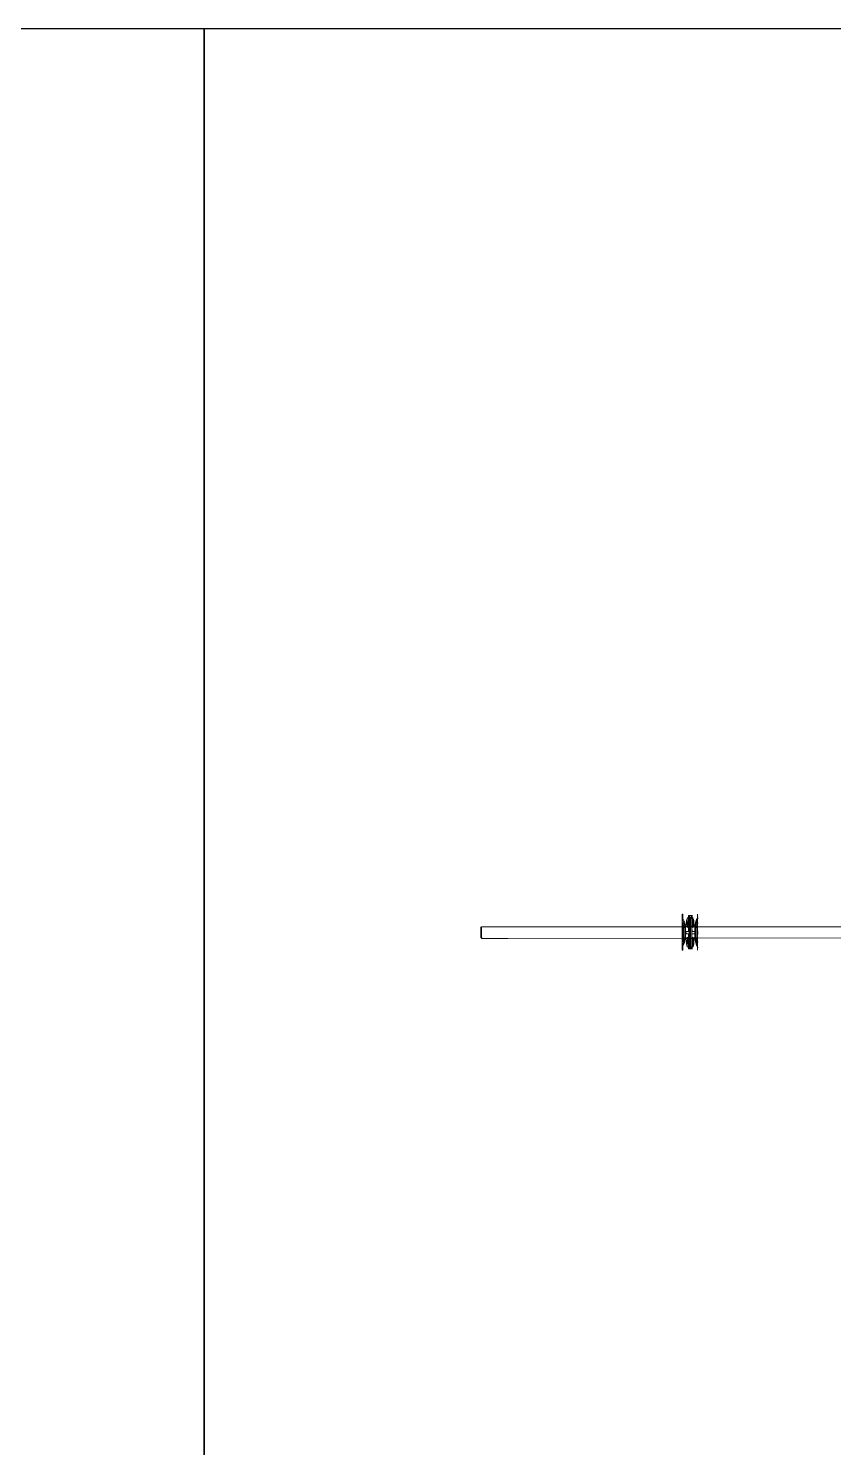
# Model space of a CAD drawing. Header units: feet. Extents: x -354 to 55127, y -297 to 4121.
# Drawn here: x 4020 to 4397, y 3457 to 4121 of the extents above; entities that cross this region are included whole.
import ezdxf

# ---------------------------------------------------------------- set-up
doc = ezdxf.new("R2010")
doc.units = ezdxf.units.FT
doc.header["$MEASUREMENT"] = 0

# ---------------------------------------------------------------- blocks, each defined once
blk = doc.blocks.new('A$C47dfd34d')
at = {"lineweight": 5}
for points in [[(0.4866, 0.23), (0.4866, 0.2283), (0.485, 0.2283), (0.4866, 0.2283), (0.4866, 0.23), (0.4866, 0.2283), (0.4883, 0.225), (0.4866, 0.225), (0.485, 0.2267), (0.4866, 0.225), (0.4883, 0.225), (0.4866, 0.225), (0.4866, 0.2233), (0.4883, 0.2233), (0.4883, 0.2217), (0.49, 0.2217), (0.4883, 0.2217), (0.4883, 0.2233), (0.4883, 0.225), (0.4916, 0.225), (0.49, 0.2283), (0.4866, 0.2283), (0.49, 0.2283), (0.4916, 0.2283), (0.4916, 0.23), (0.4866, 0.24), (0.4866, 0.2383), (0.485, 0.2383), (0.49, 0.2283), (0.4866, 0.2283), (0.485, 0.2283), (0.4866, 0.2283), (0.4883, 0.225), (0.4866, 0.225), (0.485, 0.2267), (0.4866, 0.225), (0.4883, 0.225), (0.4866, 0.2283), (0.4883, 0.225), (0.4916, 0.225), (0.49, 0.2283), (0.485, 0.2383), (0.4866, 0.2383), (0.4866, 0.24), (0.4866, 0.2433), (0.4866, 0.25), (0.485, 0.25), (0.4866, 0.25), (0.4866, 0.2433), (0.4866, 0.24), (0.4916, 0.23), (0.4916, 0.2283), (0.49, 0.2283), (0.4866, 0.2283)], [(0.485, 0.24), (0.4866, 0.24)], [(0.4966, 0.225), (0.495, 0.225), (0.495, 0.235), (0.4966, 0.24), (0.4966, 0.2317), (0.5, 0.2317), (0.4966, 0.2317), (0.4966, 0.23), (0.4966, 0.2283), (0.5, 0.2283), (0.5016, 0.2283), (0.5, 0.2283), (0.4983, 0.2233), (0.4966, 0.2233), (0.4966, 0.23), (0.4966, 0.2233), (0.4983, 0.2233), (0.5, 0.2283), (0.4966, 0.2283), (0.4966, 0.23), (0.4966, 0.2317), (0.5, 0.2317), (0.5, 0.2417), (0.5, 0.2317), (0.4966, 0.2317), (0.4966, 0.24), (0.4966, 0.2317), (0.4966, 0.23), (0.4966, 0.2283), (0.5, 0.2283), (0.4983, 0.2233), (0.4966, 0.2233), (0.4966, 0.23), (0.4966, 0.225), (0.4983, 0.2233), (0.4966, 0.225), (0.4983, 0.2233), (0.4983, 0.225), (0.4983, 0.2233), (0.4966, 0.2233)], [(0.4966, 0.24), (0.4966, 0.2317), (0.4966, 0.23), (0.4966, 0.2283), (0.5, 0.2283), (0.4983, 0.2233), (0.5, 0.2233), (0.4983, 0.2233), (0.4966, 0.225), (0.4983, 0.2233), (0.4966, 0.225), (0.495, 0.225), (0.495, 0.235), (0.4966, 0.24), (0.495, 0.235), (0.495, 0.225), (0.4966, 0.225), (0.4966, 0.2267), (0.4966, 0.225), (0.495, 0.225), (0.495, 0.235), (0.495, 0.225), (0.4966, 0.225), (0.4966, 0.2267), (0.4966, 0.225), (0.495, 0.225), (0.495, 0.235)], [(0.4966, 0.2417), (0.5, 0.2417)], [(0.5, 0.2433), (0.5, 0.235)], [(0.5016, 0.2317), (0.5, 0.2317), (0.5, 0.2417), (0.5, 0.2317), (0.5016, 0.2317), (0.5, 0.2317)], [(0.505, 0.2433), (0.5033, 0.2433), (0.5016, 0.2433), (0.5033, 0.2433), (0.5016, 0.2433), (0.5033, 0.2433), (0.5016, 0.2433), (0.5033, 0.2433)], [(0.5033, 0.2417), (0.5033, 0.2217), (0.5016, 0.2217), (0.5016, 0.2417)], [(0.5033, 0.2217), (0.505, 0.2217), (0.505, 0.24), (0.5066, 0.24), (0.505, 0.24), (0.505, 0.2217), (0.5083, 0.2217), (0.5083, 0.2417), (0.505, 0.2417), (0.505, 0.2217), (0.5033, 0.2217), (0.5033, 0.1917), (0.5016, 0.1917), (0.5016, 0.2217), (0.5016, 0.1917), (0.5033, 0.1917)], [(0.5033, 0.2417), (0.5033, 0.2217), (0.5016, 0.2217), (0.5016, 0.2417)], [(0.5066, 0.245), (0.5066, 0.2433), (0.505, 0.2433), (0.505, 0.2417), (0.505, 0.2433), (0.5066, 0.2433)], [(0.505, 0.2417), (0.505, 0.2217), (0.5083, 0.2217), (0.5083, 0.2417)], [(0.5083, 0.2433), (0.5083, 0.2417)], [(0.5116, 0.2417), (0.51, 0.2417)], [(0.5116, 0.24), (0.5133, 0.235), (0.5116, 0.24), (0.5116, 0.2317), (0.51, 0.2317), (0.5116, 0.2317)], [(0.5233, 0.2433), (0.5216, 0.2433), (0.5216, 0.24), (0.5233, 0.24), (0.5216, 0.24), (0.5216, 0.2433), (0.5216, 0.25), (0.5216, 0.2433)], [(0.4866, 0.22), (0.485, 0.22)], [(0.485, 0.22), (0.4866, 0.22)], [(0.485, 0.2083), (0.4866, 0.2083)], [(0.4866, 0.2083), (0.485, 0.2083)], [(0.4916, 0.225), (0.4933, 0.225), (0.4916, 0.2283), (0.4916, 0.23), (0.4916, 0.2283), (0.49, 0.2283), (0.4916, 0.225), (0.4883, 0.225), (0.4883, 0.2233), (0.4866, 0.2233), (0.4866, 0.1883), (0.4883, 0.1883), (0.4866, 0.1883), (0.4866, 0.2233), (0.4883, 0.2233), (0.4883, 0.2217), (0.4883, 0.22), (0.49, 0.2183), (0.49, 0.22), (0.4916, 0.22), (0.49, 0.22), (0.4916, 0.22), (0.49, 0.22), (0.4916, 0.22), (0.49, 0.22), (0.4916, 0.22), (0.49, 0.22), (0.4916, 0.22), (0.4916, 0.2217)], [(0.4883, 0.1883), (0.4883, 0.19), (0.4883, 0.1883), (0.4883, 0.1867), (0.4883, 0.1883), (0.4866, 0.1883), (0.4866, 0.2233), (0.4866, 0.1883)], [(0.49, 0.2217), (0.4883, 0.22), (0.49, 0.2183), (0.4916, 0.22)], [(0.49, 0.2217), (0.4883, 0.2217), (0.4883, 0.22), (0.4883, 0.2183), (0.49, 0.2183), (0.4916, 0.2183), (0.4916, 0.22), (0.4916, 0.2217)], [(0.49, 0.2217), (0.4883, 0.22), (0.49, 0.2183), (0.4916, 0.22)], [(0.49, 0.2217), (0.4883, 0.22), (0.49, 0.2183), (0.4916, 0.22)], [(0.49, 0.2217), (0.4883, 0.22), (0.49, 0.2183), (0.4916, 0.22)], [(0.49, 0.22), (0.49, 0.2183), (0.4883, 0.22), (0.4883, 0.2183), (0.49, 0.2183), (0.4916, 0.2183), (0.4916, 0.22)], [(0.4883, 0.1917), (0.4883, 0.1933), (0.4883, 0.2183), (0.4883, 0.1933), (0.4916, 0.1933), (0.4916, 0.1917), (0.49, 0.1917)], [(0.495, 0.225), (0.495, 0.235), (0.495, 0.225), (0.4966, 0.225), (0.4983, 0.2233), (0.4966, 0.225), (0.4983, 0.2233), (0.4983, 0.225), (0.4983, 0.2233), (0.4966, 0.225), (0.4983, 0.2233), (0.4966, 0.225)], [(0.4983, 0.2317), (0.4983, 0.2283)], [(0.4983, 0.2317), (0.4983, 0.2283)], [(0.5, 0.2233), (0.4983, 0.2233)], [(0.5, 0.2217), (0.4983, 0.2217)], [(0.5016, 0.2117), (0.5, 0.2117), (0.5, 0.2367), (0.5016, 0.2367), (0.5, 0.2367), (0.5, 0.2117)], [(0.5016, 0.2117), (0.5, 0.2117), (0.5, 0.2367), (0.5016, 0.2367), (0.5, 0.2367), (0.5, 0.2117)], [(0.5016, 0.21), (0.5, 0.21), (0.5, 0.2117), (0.5, 0.21), (0.5016, 0.21), (0.5, 0.21), (0.5016, 0.21), (0.5, 0.21), (0.5, 0.2083), (0.5, 0.2117), (0.5, 0.21), (0.5, 0.2117), (0.5, 0.235), (0.5016, 0.235), (0.5, 0.235), (0.5, 0.2117), (0.5, 0.21), (0.5, 0.2117), (0.5, 0.2083), (0.5, 0.21)], [(0.5, 0.2117), (0.5, 0.2083), (0.5, 0.2117), (0.5, 0.235), (0.5016, 0.235), (0.5, 0.235)], [(0.5016, 0.2283), (0.5, 0.2283)], [(0.5016, 0.21), (0.5, 0.21), (0.5, 0.2083), (0.5, 0.21), (0.5016, 0.21), (0.5, 0.21)], [(0.5016, 0.21), (0.5, 0.21)], [(0.5083, 0.2083), (0.5083, 0.2117), (0.51, 0.2117), (0.5083, 0.2117), (0.5083, 0.2367), (0.51, 0.2367), (0.5083, 0.2367), (0.5083, 0.2117)], [(0.51, 0.2317), (0.5083, 0.2317)], [(0.5116, 0.225), (0.51, 0.2233), (0.51, 0.225), (0.51, 0.2233)], [(0.5166, 0.23), (0.5166, 0.2283)], [(0.5166, 0.2217), (0.5166, 0.225), (0.5166, 0.2217), (0.5166, 0.22), (0.5166, 0.2217), (0.5183, 0.2217)], [(0.5183, 0.2217), (0.5166, 0.22), (0.5183, 0.2183), (0.52, 0.22)], [(0.5183, 0.2217), (0.5166, 0.22), (0.5183, 0.2183), (0.52, 0.22)], [(0.52, 0.22), (0.5183, 0.22)], [(0.5183, 0.22), (0.52, 0.22), (0.5183, 0.2183)], [(0.52, 0.2233), (0.52, 0.225), (0.5216, 0.225), (0.5216, 0.2267), (0.5216, 0.225), (0.52, 0.225)], [(0.5233, 0.2083), (0.5216, 0.2083)], [(0.5233, 0.2083), (0.5216, 0.2083)], [(0.485, 0.205), (0.4866, 0.205)], [(0.4866, 0.205), (0.485, 0.205)], [(0.485, 0.2033), (0.4866, 0.2033)], [(0.4866, 0.2033), (0.485, 0.2033)], [(0.485, 0.1933), (0.4866, 0.1933)], [(0.4866, 0.1933), (0.485, 0.1933)], [(0.485, 0.1867), (0.4866, 0.1883), (0.4883, 0.1883), (0.4866, 0.185), (0.49, 0.185), (0.485, 0.175), (0.4866, 0.175), (0.4866, 0.1733), (0.4916, 0.1833), (0.49, 0.185), (0.4866, 0.185), (0.4883, 0.1883), (0.4866, 0.1883)], [(0.485, 0.1833), (0.4866, 0.1833), (0.4866, 0.185), (0.4866, 0.1833)], [(0.485, 0.1833), (0.4866, 0.1833), (0.4866, 0.185), (0.4866, 0.1833)], [(0.4866, 0.1883), (0.4866, 0.1867)], [(0.4883, 0.1917), (0.4883, 0.1933), (0.49, 0.1933), (0.4916, 0.1933), (0.4916, 0.1917), (0.49, 0.1917), (0.49, 0.19)], [(0.49, 0.1933), (0.4883, 0.1917), (0.49, 0.19), (0.4916, 0.1917)], [(0.49, 0.1933), (0.4883, 0.1917), (0.49, 0.19), (0.4916, 0.1917)], [(0.49, 0.1933), (0.4883, 0.1933), (0.4883, 0.1917), (0.4883, 0.19), (0.49, 0.19), (0.4916, 0.19), (0.4916, 0.1917), (0.4916, 0.1933)], [(0.49, 0.1933), (0.4883, 0.1917), (0.49, 0.19), (0.4916, 0.1917)], [(0.49, 0.1933), (0.4883, 0.1917), (0.49, 0.19), (0.4916, 0.1917)], [(0.4916, 0.1917), (0.49, 0.1917)], [(0.4916, 0.1917), (0.49, 0.1917)], [(0.4916, 0.1917), (0.49, 0.1917)], [(0.4916, 0.1917), (0.49, 0.1917)], [(0.5, 0.2), (0.5, 0.2033), (0.5, 0.2), (0.5, 0.2017), (0.5, 0.2033), (0.5016, 0.2033), (0.5, 0.2033), (0.5016, 0.2033), (0.5, 0.2033), (0.5, 0.2), (0.5, 0.2033), (0.5016, 0.2033), (0.5, 0.2033), (0.5016, 0.2033), (0.5, 0.2033), (0.5016, 0.2033), (0.5, 0.2033), (0.5016, 0.2033), (0.4933, 0.2033), (0.5016, 0.2033), (0.5, 0.2033), (0.5, 0.2), (0.5, 0.2033), (0.5016, 0.2033), (0.5, 0.2033), (0.5016, 0.2033), (0.5, 0.2033), (0.5, 0.2017), (0.5, 0.2), (0.5, 0.2033), (0.5, 0.2), (0.5, 0.1783), (0.5, 0.1683), (0.5, 0.1783), (0.5016, 0.1783), (0.5, 0.1783)], [(0.5016, 0.2033), (0.4933, 0.2033)], [(0.4933, 0.1933), (0.5, 0.1933)], [(0.5, 0.1933), (0.4933, 0.1933)], [(0.4933, 0.1917), (0.4966, 0.1917), (0.4933, 0.1917), (0.5, 0.1917), (0.4983, 0.1917), (0.5, 0.1917)], [(0.4983, 0.1883), (0.4983, 0.19), (0.4966, 0.1883), (0.4966, 0.1867), (0.4966, 0.1883), (0.4983, 0.1883), (0.5, 0.185), (0.4983, 0.185), (0.4983, 0.1833), (0.4966, 0.1833), (0.4966, 0.1867), (0.4966, 0.1883), (0.495, 0.1883), (0.495, 0.1783), (0.4966, 0.1717), (0.495, 0.1783), (0.4966, 0.1717), (0.495, 0.1783), (0.495, 0.1883), (0.4966, 0.1883), (0.4966, 0.1867), (0.4966, 0.1883), (0.4983, 0.1883), (0.5, 0.1883)], [(0.4966, 0.1883), (0.495, 0.1883), (0.495, 0.1783), (0.495, 0.1883), (0.4966, 0.1883), (0.4983, 0.19), (0.4966, 0.1883), (0.495, 0.1883), (0.495, 0.1783), (0.495, 0.1883), (0.4966, 0.1883), (0.4983, 0.19), (0.4966, 0.1883), (0.4983, 0.19)], [(0.495, 0.1883), (0.495, 0.1783)], [(0.4983, 0.195), (0.4966, 0.1933)], [(0.4966, 0.1833), (0.4966, 0.1883), (0.4983, 0.1883), (0.5, 0.185), (0.4983, 0.185), (0.4983, 0.1833), (0.4966, 0.1833), (0.4966, 0.1867), (0.4966, 0.1883), (0.4983, 0.19), (0.4983, 0.1883), (0.4983, 0.19), (0.4966, 0.1883), (0.4983, 0.19), (0.4966, 0.1883), (0.4983, 0.19), (0.4983, 0.1883), (0.5, 0.1883), (0.4983, 0.1883), (0.5, 0.185), (0.5016, 0.185), (0.5, 0.185), (0.5016, 0.185), (0.5, 0.185), (0.4983, 0.185), (0.4983, 0.1833)], [(0.4966, 0.1867), (0.4966, 0.1883), (0.4983, 0.1883), (0.5, 0.185), (0.4983, 0.185), (0.4983, 0.1833), (0.4966, 0.1833)], [(0.4966, 0.1817), (0.4966, 0.18)], [(0.4966, 0.1717), (0.4966, 0.18), (0.5, 0.18), (0.5, 0.1717)], [(0.4966, 0.1717), (0.5, 0.1717), (0.5, 0.18), (0.4966, 0.18)], [(0.4966, 0.1717), (0.4966, 0.18), (0.5, 0.18), (0.5, 0.1717)], [(0.5, 0.1917), (0.4983, 0.1917)], [(0.5, 0.1917), (0.4983, 0.1917)], [(0.5, 0.1917), (0.4983, 0.1917)], [(0.4983, 0.1833), (0.4983, 0.18)], [(0.4983, 0.1833), (0.4983, 0.18)], [(0.5016, 0.2033), (0.5, 0.2033), (0.5016, 0.2033), (0.5, 0.2033), (0.5016, 0.2033), (0.5, 0.2033), (0.5016, 0.2033), (0.5, 0.2033), (0.5, 0.2017), (0.5, 0.2), (0.5, 0.1783), (0.5016, 0.1783), (0.5, 0.1783), (0.5, 0.2), (0.5, 0.2017), (0.5, 0.2033)], [(0.5016, 0.2033), (0.5, 0.2033)], [(0.5016, 0.2017), (0.5, 0.2017), (0.5, 0.1767), (0.5016, 0.1767), (0.5, 0.1767), (0.5, 0.2017)], [(0.5016, 0.2017), (0.5, 0.2017), (0.5, 0.1767), (0.5016, 0.1767), (0.5, 0.1767), (0.5, 0.2017)], [(0.5016, 0.18), (0.5, 0.18)], [(0.5, 0.1783), (0.5, 0.1683)], [(0.5066, 0.1717), (0.505, 0.1717)], [(0.5083, 0.2), (0.5083, 0.2017)], [(0.515, 0.1933), (0.5083, 0.1933)], [(0.51, 0.19), (0.5116, 0.1883), (0.51, 0.19), (0.51, 0.1883), (0.5083, 0.1883), (0.51, 0.1883)], [(0.51, 0.185), (0.5083, 0.185), (0.51, 0.185), (0.5116, 0.185), (0.5116, 0.1833), (0.5133, 0.1867), (0.5116, 0.1883), (0.51, 0.1883)], [(0.5083, 0.18), (0.51, 0.18), (0.51, 0.1833), (0.51, 0.18)], [(0.5083, 0.1683), (0.5083, 0.1717), (0.51, 0.1717), (0.5116, 0.1717), (0.5116, 0.18), (0.5116, 0.1817), (0.5116, 0.18), (0.51, 0.18), (0.51, 0.1717), (0.5083, 0.1717), (0.5083, 0.1683), (0.51, 0.1683)], [(0.5116, 0.1833), (0.5133, 0.1867), (0.5116, 0.1883), (0.51, 0.1883), (0.51, 0.185), (0.5116, 0.185)], [(0.5116, 0.1717), (0.51, 0.1717), (0.51, 0.18), (0.5116, 0.18)], [(0.5116, 0.1717), (0.5133, 0.1783), (0.5133, 0.1883), (0.5133, 0.1867), (0.5133, 0.1883), (0.5133, 0.1783)], [(0.5183, 0.1933), (0.5166, 0.1917), (0.5183, 0.19), (0.52, 0.1917)], [(0.5183, 0.1933), (0.5166, 0.1917), (0.5183, 0.19), (0.52, 0.1917)], [(0.5216, 0.1867), (0.5216, 0.1883), (0.52, 0.1883), (0.5216, 0.185), (0.5183, 0.185), (0.5216, 0.175), (0.5216, 0.1733), (0.52, 0.1733), (0.5166, 0.1833), (0.5166, 0.185), (0.5183, 0.185), (0.5166, 0.1883), (0.5216, 0.1883), (0.5216, 0.1867), (0.5216, 0.1883)], [(0.52, 0.1917), (0.5183, 0.1917)], [(0.5233, 0.205), (0.5216, 0.205)], [(0.5233, 0.2033), (0.5216, 0.2033)], [(0.5233, 0.1933), (0.5216, 0.1933)], [(0.5216, 0.1833), (0.5216, 0.185), (0.5216, 0.1833), (0.5233, 0.1833)], [(0.5216, 0.1733), (0.5216, 0.1717), (0.5216, 0.17), (0.5216, 0.1633), (0.5216, 0.1717)], [(0.505, 0.17), (0.5033, 0.17), (0.5016, 0.17), (0.5033, 0.17)], [(0.505, 0.1683), (0.5066, 0.1683), (0.5083, 0.1683), (0.5066, 0.1683), (0.5083, 0.1667), (0.51, 0.1667), (0.5083, 0.1667), (0.5066, 0.1667), (0.5083, 0.1667), (0.51, 0.1667), (0.5083, 0.1667), (0.5066, 0.1667), (0.5083, 0.1667), (0.5066, 0.1683), (0.505, 0.1683), (0.5033, 0.1683), (0.5016, 0.1683), (0.5033, 0.1683), (0.5016, 0.1683), (0.5033, 0.1683)], [(0.5083, 0.17), (0.5066, 0.17)], [(0.5083, 0.1683), (0.5066, 0.1683)], [(0.5233, 0.17), (0.5216, 0.17)]]:
    blk.add_lwpolyline(points, close=True, dxfattribs=at)
for points in [[(0.49, 0.2283), (0.485, 0.2383), (0.4866, 0.2383), (0.4866, 0.24), (0.4866, 0.2433), (0.4866, 0.25), (0.485, 0.25), (0.4866, 0.25), (0.4866, 0.2433), (0.4866, 0.24), (0.4916, 0.23), (0.4916, 0.2283), (0.49, 0.2283), (0.4916, 0.2283), (0.4933, 0.225), (0.4916, 0.225), (0.4916, 0.2217), (0.49, 0.2217), (0.4916, 0.2217), (0.4916, 0.22), (0.49, 0.22), (0.4916, 0.22), (0.4916, 0.2217), (0.49, 0.2217), (0.4883, 0.2217), (0.4883, 0.22)], [(0.485, 0.25), (0.485, 0.1633)], [(0.485, 0.2433), (0.4866, 0.2433), (0.485, 0.2433)], [(0.485, 0.2433), (0.4866, 0.2433), (0.485, 0.2433)], [(0.485, 0.2433), (0.4866, 0.2433), (0.485, 0.2433)], [(0.485, 0.2433), (0.4866, 0.2433), (0.485, 0.2433)], [(0.4883, 0.1867), (0.4883, 0.1883), (0.4883, 0.19), (0.4883, 0.1883), (0.4916, 0.1883), (0.49, 0.185), (0.4916, 0.1833), (0.4866, 0.1733), (0.4866, 0.175), (0.485, 0.175), (0.49, 0.185), (0.4916, 0.1833), (0.4866, 0.1733), (0.4866, 0.175), (0.485, 0.175), (0.49, 0.185), (0.4916, 0.185), (0.4933, 0.1883), (0.4916, 0.1883), (0.4933, 0.1883), (0.4933, 0.225), (0.4916, 0.225), (0.4933, 0.225), (0.4916, 0.2283), (0.4916, 0.23), (0.4916, 0.2283), (0.49, 0.2283), (0.4916, 0.2283), (0.4916, 0.23), (0.4866, 0.24), (0.485, 0.24), (0.4866, 0.24), (0.4866, 0.2383), (0.485, 0.2383), (0.49, 0.2283)], [(0.4866, 0.24), (0.4866, 0.24)], [(0.4866, 0.24), (0.4866, 0.24)], [(0.4866, 0.24), (0.4866, 0.24)], [(0.4866, 0.24), (0.4866, 0.24)], [(0.4966, 0.2417), (0.5, 0.2417)], [(0.4966, 0.2417), (0.5, 0.2417)], [(0.4983, 0.24), (0.4983, 0.24)], [(0.4983, 0.24), (0.4983, 0.24)], [(0.4983, 0.24), (0.4983, 0.24)], [(0.4983, 0.24), (0.4983, 0.24)], [(0.5016, 0.2467), (0.5, 0.2467), (0.5016, 0.2467), (0.5016, 0.245), (0.5, 0.245), (0.5016, 0.245), (0.5033, 0.2433), (0.5016, 0.2433), (0.5, 0.2433), (0.5, 0.245), (0.5, 0.2467), (0.5, 0.245), (0.5016, 0.245), (0.5033, 0.2433), (0.5033, 0.2417), (0.5033, 0.2433), (0.5016, 0.245), (0.5, 0.245), (0.5, 0.2467), (0.5016, 0.2467), (0.5, 0.2467), (0.5, 0.245), (0.5016, 0.245), (0.5033, 0.245), (0.5016, 0.245), (0.5, 0.245), (0.5016, 0.245), (0.5033, 0.2433), (0.505, 0.2433), (0.5033, 0.2433), (0.5016, 0.2433), (0.5016, 0.2417), (0.5016, 0.2433), (0.5, 0.2433), (0.5016, 0.2433), (0.5, 0.2433), (0.5, 0.235), (0.5, 0.2433), (0.5, 0.245), (0.5, 0.2467), (0.5016, 0.2467), (0.5016, 0.245), (0.5033, 0.2433), (0.505, 0.2433), (0.5033, 0.2433), (0.5016, 0.2433), (0.5033, 0.2433), (0.5016, 0.2433), (0.5033, 0.2433), (0.5016, 0.2433), (0.5033, 0.2433), (0.5016, 0.2433), (0.5033, 0.2433), (0.505, 0.2433), (0.5066, 0.2433), (0.5083, 0.2433), (0.5083, 0.235), (0.5083, 0.2117), (0.5083, 0.2367), (0.51, 0.2367), (0.5083, 0.2367), (0.5083, 0.2117), (0.5083, 0.2083), (0.5083, 0.21), (0.51, 0.21), (0.5083, 0.21), (0.51, 0.21), (0.5083, 0.21), (0.5083, 0.2117), (0.5083, 0.21), (0.5083, 0.2117), (0.5083, 0.21), (0.51, 0.21), (0.5083, 0.21), (0.5083, 0.2083), (0.515, 0.2083), (0.5166, 0.2083), (0.515, 0.2083), (0.515, 0.205)], [(0.51, 0.2233), (0.5083, 0.2233), (0.51, 0.2233), (0.51, 0.2283), (0.51, 0.2317), (0.51, 0.2417), (0.5083, 0.2417), (0.5083, 0.2433), (0.51, 0.2433), (0.5083, 0.2433), (0.51, 0.2433), (0.5083, 0.2433), (0.51, 0.2433), (0.5083, 0.2433), (0.5066, 0.2433), (0.505, 0.2433), (0.5033, 0.2433), (0.505, 0.2433), (0.5066, 0.2433), (0.505, 0.2433), (0.5033, 0.2433), (0.5016, 0.2433), (0.5, 0.2433), (0.5, 0.235), (0.5, 0.2433), (0.5, 0.245), (0.5016, 0.245), (0.5, 0.245), (0.5016, 0.245), (0.5, 0.245), (0.5, 0.2467), (0.5016, 0.2467), (0.5066, 0.2467), (0.5083, 0.2467), (0.5083, 0.245), (0.5066, 0.245), (0.5083, 0.245), (0.5083, 0.2467), (0.5016, 0.2467), (0.5, 0.2467), (0.5, 0.245), (0.5016, 0.245), (0.5033, 0.2433), (0.5033, 0.2417), (0.5033, 0.2433), (0.5016, 0.245), (0.5, 0.245), (0.5, 0.2467), (0.5, 0.245), (0.5, 0.2433), (0.5, 0.235), (0.5, 0.2433), (0.5016, 0.2433), (0.5016, 0.2417), (0.5016, 0.2433), (0.5, 0.2433), (0.5016, 0.2433), (0.5033, 0.2433), (0.5016, 0.2433), (0.5033, 0.2433), (0.505, 0.2433), (0.5033, 0.2433), (0.5016, 0.245), (0.5016, 0.2467), (0.5083, 0.2467), (0.5083, 0.245), (0.5066, 0.245), (0.5066, 0.2433), (0.505, 0.2433), (0.5066, 0.2433), (0.5083, 0.2433), (0.5066, 0.2433), (0.5083, 0.2433), (0.5066, 0.2433), (0.5083, 0.2433), (0.5066, 0.2433), (0.5083, 0.2433), (0.5066, 0.2433), (0.5066, 0.245), (0.5083, 0.245), (0.5083, 0.2467), (0.5083, 0.245), (0.5066, 0.245), (0.5083, 0.245), (0.51, 0.245), (0.5083, 0.245), (0.5083, 0.2467), (0.5083, 0.245), (0.5083, 0.2433), (0.5066, 0.2433), (0.5066, 0.245), (0.5083, 0.245), (0.5083, 0.2467), (0.51, 0.2467), (0.5083, 0.2467), (0.5083, 0.245)], [(0.5, 0.245), (0.5, 0.245)], [(0.5, 0.245), (0.5, 0.245)], [(0.5, 0.245), (0.5, 0.245)], [(0.5, 0.245), (0.5, 0.245)], [(0.505, 0.2217), (0.5033, 0.2217), (0.5033, 0.2417), (0.5016, 0.2417), (0.5016, 0.2217), (0.5016, 0.1917), (0.5033, 0.1917), (0.5033, 0.2217), (0.5016, 0.2217), (0.5016, 0.2417), (0.5033, 0.2417), (0.5033, 0.2217), (0.505, 0.2217), (0.505, 0.1917), (0.5033, 0.1917), (0.5033, 0.1717), (0.5033, 0.1683), (0.5016, 0.1683), (0.5, 0.1667), (0.5, 0.1683), (0.5016, 0.17), (0.5016, 0.1717), (0.5, 0.1717), (0.5016, 0.1717), (0.5016, 0.17), (0.5, 0.1683), (0.5016, 0.1683), (0.5, 0.1683), (0.5, 0.17), (0.5016, 0.17), (0.5033, 0.17), (0.505, 0.17), (0.5033, 0.17), (0.5016, 0.17), (0.5033, 0.17)], [(0.5, 0.2417), (0.5016, 0.2417)], [(0.515, 0.1917), (0.5116, 0.1917), (0.51, 0.1917), (0.5083, 0.1917), (0.51, 0.1917), (0.5083, 0.1917), (0.5083, 0.1717), (0.505, 0.1717), (0.505, 0.1917), (0.5033, 0.1917), (0.5033, 0.1717), (0.5016, 0.1717), (0.5016, 0.1917), (0.5016, 0.1717), (0.5033, 0.1717), (0.505, 0.1717), (0.505, 0.17), (0.5033, 0.17), (0.5016, 0.17), (0.5033, 0.17), (0.505, 0.17), (0.5066, 0.17), (0.505, 0.17), (0.505, 0.1717), (0.505, 0.17), (0.5033, 0.17), (0.5016, 0.17), (0.5, 0.17), (0.5, 0.1683), (0.5016, 0.1683), (0.5033, 0.1683), (0.505, 0.1683), (0.505, 0.1717), (0.5033, 0.1717), (0.5033, 0.1683), (0.505, 0.1683), (0.5066, 0.1683), (0.5083, 0.1683), (0.5083, 0.1783), (0.5083, 0.1683), (0.5066, 0.1683), (0.5083, 0.1683), (0.5083, 0.1783), (0.5083, 0.2), (0.5083, 0.1783), (0.5083, 0.1683), (0.5066, 0.1683), (0.505, 0.1683), (0.505, 0.1717), (0.505, 0.2217), (0.505, 0.24), (0.5033, 0.24), (0.505, 0.24), (0.5066, 0.24), (0.505, 0.24), (0.505, 0.2217), (0.505, 0.1917), (0.5083, 0.1917), (0.5083, 0.2217), (0.5083, 0.1917), (0.505, 0.1917), (0.505, 0.2217), (0.5083, 0.2217), (0.5083, 0.2417), (0.505, 0.2417), (0.505, 0.2217), (0.5066, 0.2217)], [(0.5083, 0.2467), (0.5016, 0.2467), (0.5016, 0.245), (0.5033, 0.245)], [(0.5116, 0.1917), (0.5133, 0.1917), (0.5116, 0.1917), (0.5083, 0.1917), (0.5083, 0.1717), (0.505, 0.1717), (0.505, 0.1917), (0.5033, 0.1917), (0.5033, 0.1717), (0.5016, 0.1717), (0.5016, 0.1917), (0.5033, 0.1917), (0.5033, 0.2217), (0.5016, 0.2217), (0.5016, 0.1917), (0.5016, 0.1717), (0.5033, 0.1717), (0.5033, 0.1917), (0.505, 0.1917), (0.505, 0.2217), (0.5083, 0.2217), (0.5083, 0.2417), (0.505, 0.2417), (0.505, 0.2217), (0.505, 0.1717), (0.505, 0.1683), (0.5066, 0.1683), (0.505, 0.1683), (0.5033, 0.1683), (0.5016, 0.1683), (0.5033, 0.1683), (0.505, 0.1683), (0.5033, 0.1683), (0.5016, 0.1683), (0.5033, 0.1683), (0.5033, 0.1717), (0.505, 0.1717), (0.505, 0.1917)], [(0.5166, 0.205), (0.515, 0.205), (0.515, 0.2083), (0.5083, 0.2083), (0.5083, 0.21), (0.51, 0.21), (0.5083, 0.21), (0.51, 0.21), (0.5083, 0.21), (0.5083, 0.2083), (0.515, 0.2083), (0.5083, 0.2083), (0.5083, 0.2117), (0.5083, 0.235), (0.5083, 0.2433), (0.5066, 0.2433), (0.505, 0.2433), (0.5033, 0.2433), (0.505, 0.2433), (0.5033, 0.2433), (0.505, 0.2433), (0.5066, 0.2433), (0.5083, 0.2433), (0.5066, 0.2433), (0.5083, 0.2433), (0.5083, 0.235), (0.51, 0.235), (0.5083, 0.235), (0.51, 0.235), (0.5083, 0.235), (0.5083, 0.2433), (0.5066, 0.2433), (0.5066, 0.245), (0.5066, 0.2433), (0.505, 0.2433), (0.505, 0.2417), (0.5066, 0.2417), (0.505, 0.2417), (0.5066, 0.2417), (0.505, 0.2417), (0.505, 0.2433), (0.5066, 0.2433), (0.5066, 0.245), (0.5083, 0.245), (0.5083, 0.2467), (0.5083, 0.245), (0.5083, 0.2433), (0.5066, 0.2433), (0.5083, 0.2433), (0.5066, 0.2433), (0.505, 0.2433)], [(0.5033, 0.2433), (0.505, 0.2433)], [(0.5033, 0.2433), (0.505, 0.2433)], [(0.5033, 0.2433), (0.505, 0.2433)], [(0.5033, 0.2433), (0.505, 0.2433)], [(0.5033, 0.24), (0.505, 0.24)], [(0.5033, 0.24), (0.505, 0.24)], [(0.505, 0.2433), (0.5066, 0.2433), (0.505, 0.2433)], [(0.505, 0.24), (0.505, 0.2433)], [(0.505, 0.24), (0.505, 0.2433)], [(0.505, 0.2433), (0.5066, 0.2433)], [(0.505, 0.2433), (0.5066, 0.2433), (0.505, 0.2433)], [(0.505, 0.24), (0.505, 0.2433)], [(0.505, 0.2433), (0.5066, 0.2433)], [(0.505, 0.2433), (0.5066, 0.2433), (0.505, 0.2433)], [(0.505, 0.24), (0.505, 0.2433)], [(0.5066, 0.245), (0.5083, 0.245), (0.5083, 0.2467), (0.5083, 0.245), (0.51, 0.245)], [(0.5066, 0.2433), (0.5083, 0.2433)], [(0.5083, 0.245), (0.5083, 0.245)], [(0.5083, 0.245), (0.5083, 0.245)], [(0.5083, 0.245), (0.5083, 0.245)], [(0.5083, 0.245), (0.5083, 0.245)], [(0.5083, 0.245), (0.5083, 0.245)], [(0.5083, 0.245), (0.5083, 0.245)], [(0.5083, 0.245), (0.5083, 0.245)], [(0.5083, 0.245), (0.5083, 0.245)], [(0.5083, 0.2433), (0.51, 0.2433)], [(0.5083, 0.2433), (0.51, 0.2433)], [(0.51, 0.2433), (0.5083, 0.2433), (0.51, 0.2433), (0.5083, 0.2433), (0.5083, 0.2417), (0.51, 0.2417), (0.51, 0.2317), (0.51, 0.2283), (0.51, 0.2233), (0.5116, 0.2233), (0.5116, 0.225), (0.5133, 0.225), (0.515, 0.225), (0.5133, 0.225), (0.5116, 0.23), (0.5133, 0.225), (0.5116, 0.2233), (0.5133, 0.225), (0.5133, 0.235), (0.5133, 0.225), (0.5133, 0.2267), (0.5133, 0.225), (0.5116, 0.2233), (0.5133, 0.225), (0.5133, 0.235), (0.5133, 0.225), (0.5116, 0.225), (0.5116, 0.2233), (0.51, 0.2233)], [(0.5133, 0.1883), (0.5133, 0.1783), (0.5133, 0.1883), (0.5116, 0.19), (0.5133, 0.1883), (0.5116, 0.19), (0.5133, 0.1883), (0.515, 0.1883), (0.5166, 0.1883), (0.515, 0.1883), (0.5166, 0.185), (0.5183, 0.185), (0.5216, 0.185), (0.52, 0.1883), (0.52, 0.1867), (0.52, 0.1883), (0.52, 0.19), (0.52, 0.1883), (0.5216, 0.1883), (0.5216, 0.2233), (0.5216, 0.225), (0.5216, 0.2233), (0.52, 0.2233), (0.5216, 0.2233), (0.5216, 0.1883), (0.52, 0.1883), (0.5166, 0.1883), (0.5183, 0.185), (0.5166, 0.185), (0.5166, 0.1833), (0.52, 0.1733), (0.5216, 0.1733), (0.5216, 0.175), (0.5183, 0.185), (0.5166, 0.185), (0.5166, 0.1833), (0.5166, 0.185), (0.515, 0.1883), (0.5166, 0.1883), (0.5166, 0.19), (0.5166, 0.1883), (0.515, 0.1883), (0.515, 0.225), (0.5166, 0.225), (0.515, 0.225), (0.5166, 0.2283), (0.5183, 0.2283), (0.5216, 0.2383), (0.52, 0.24), (0.5166, 0.23), (0.5166, 0.2283), (0.5183, 0.2283), (0.5166, 0.225), (0.52, 0.225), (0.5216, 0.2283), (0.5183, 0.2283), (0.5216, 0.2283), (0.5216, 0.23), (0.5216, 0.2283), (0.5233, 0.2283), (0.5216, 0.2283), (0.52, 0.225), (0.5166, 0.225), (0.5183, 0.2283), (0.5166, 0.2283), (0.5166, 0.23), (0.52, 0.24), (0.5216, 0.2383), (0.5183, 0.2283), (0.5166, 0.2283), (0.515, 0.225), (0.5166, 0.225), (0.515, 0.225), (0.515, 0.1883)], [(0.5216, 0.25), (0.5216, 0.1633)], [(0.5216, 0.2433), (0.5216, 0.2433)], [(0.5216, 0.24), (0.5216, 0.24)], [(0.5216, 0.24), (0.5216, 0.24)], [(0, 0.22), (0, 0.1933)], [(0.9247, 0.1933), (0.9231, 0.1933), (0.9214, 0.1933), (0.065, 0.1917), (0.0017, 0.1917), (0.0017, 0.22), (0.065, 0.22), (0.9231, 0.22), (0.9214, 0.2183), (0.9197, 0.2167), (0.9214, 0.2183), (0.9231, 0.2183), (0.9247, 0.22), (0.9264, 0.22), (0.9247, 0.22), (0.9231, 0.22), (0.9214, 0.2183), (0.9231, 0.2183), (0.9247, 0.2183), (0.9281, 0.2183), (0.9281, 0.1917)], [(0.0017, 0.22), (0.0033, 0.22)], [(0.4916, 0.1933), (0.4916, 0.2183), (0.49, 0.2183), (0.4883, 0.2183), (0.4883, 0.1933), (0.49, 0.1933), (0.4916, 0.1933), (0.49, 0.1933), (0.4883, 0.1933), (0.4883, 0.1917), (0.4883, 0.19), (0.49, 0.19), (0.4916, 0.19), (0.4916, 0.1883), (0.4933, 0.1883), (0.4916, 0.185), (0.4933, 0.1883), (0.4916, 0.1883), (0.4916, 0.19), (0.4916, 0.1883), (0.4933, 0.1883), (0.4916, 0.185), (0.4916, 0.1833), (0.4916, 0.185), (0.49, 0.185), (0.4916, 0.185), (0.4916, 0.1833), (0.4916, 0.185), (0.49, 0.185), (0.4916, 0.1883), (0.4883, 0.1883), (0.4866, 0.1883), (0.4883, 0.1883), (0.4916, 0.1883), (0.49, 0.185), (0.485, 0.175), (0.4866, 0.175), (0.4866, 0.1733), (0.4916, 0.1833), (0.49, 0.185), (0.4866, 0.185), (0.4883, 0.1883), (0.4916, 0.1883), (0.49, 0.185), (0.4866, 0.185), (0.4883, 0.1883), (0.4883, 0.1867)], [(0.4866, 0.2083), (0.485, 0.2083)], [(0.4866, 0.2083), (0.485, 0.2083)], [(0.4866, 0.2083), (0.485, 0.2083)], [(0.4866, 0.2083), (0.485, 0.2083)], [(0.4883, 0.2233), (0.4866, 0.2233), (0.4866, 0.225)], [(0.4866, 0.2233), (0.4866, 0.225)], [(0.4866, 0.2233), (0.4866, 0.225)], [(0.49, 0.2283), (0.4916, 0.225), (0.4883, 0.225)], [(0.4883, 0.2233), (0.4883, 0.225)], [(0.4883, 0.225), (0.4883, 0.2233), (0.4883, 0.2217), (0.49, 0.2217), (0.4916, 0.2217), (0.49, 0.2217), (0.4916, 0.2217), (0.4916, 0.22), (0.49, 0.22), (0.4916, 0.22), (0.49, 0.22), (0.4916, 0.22), (0.49, 0.22), (0.4916, 0.22), (0.49, 0.22), (0.4916, 0.22), (0.4916, 0.2217), (0.4916, 0.225), (0.4933, 0.225), (0.4933, 0.1883), (0.4916, 0.1883), (0.4916, 0.19), (0.4916, 0.1917), (0.49, 0.1917), (0.4883, 0.1917), (0.4883, 0.1933), (0.4883, 0.2183), (0.49, 0.2183), (0.4916, 0.2183), (0.4916, 0.22), (0.49, 0.22), (0.4916, 0.22), (0.49, 0.22), (0.4916, 0.22), (0.49, 0.22), (0.4916, 0.22), (0.49, 0.22), (0.4916, 0.22), (0.49, 0.22), (0.4916, 0.22), (0.49, 0.22), (0.4916, 0.22), (0.49, 0.22), (0.4916, 0.22), (0.49, 0.22), (0.4916, 0.22), (0.49, 0.22), (0.49, 0.2183), (0.4883, 0.22), (0.49, 0.22), (0.4916, 0.22), (0.4916, 0.2217), (0.49, 0.2217), (0.4883, 0.2217), (0.4883, 0.22), (0.4883, 0.2217), (0.49, 0.2217), (0.4883, 0.2217), (0.4883, 0.22), (0.4883, 0.2217), (0.4883, 0.22), (0.49, 0.2183), (0.49, 0.22), (0.4883, 0.22), (0.4883, 0.2183), (0.4883, 0.22)], [(0.4883, 0.2217), (0.4883, 0.2217)], [(0.4883, 0.2217), (0.4883, 0.2217)], [(0.4883, 0.2217), (0.4883, 0.2217)], [(0.4883, 0.22), (0.4883, 0.22)], [(0.4883, 0.22), (0.4883, 0.22)], [(0.4883, 0.22), (0.4883, 0.22)], [(0.4883, 0.2183), (0.4883, 0.2183)], [(0.4883, 0.2183), (0.4883, 0.2183)], [(0.4883, 0.2183), (0.4883, 0.2183)], [(0.4916, 0.2283), (0.49, 0.2283)], [(0.49, 0.225), (0.49, 0.225)], [(0.49, 0.225), (0.49, 0.225)], [(0.49, 0.225), (0.49, 0.225)], [(0.49, 0.225), (0.49, 0.225)], [(0.49, 0.2217), (0.49, 0.2217)], [(0.49, 0.2217), (0.49, 0.2217)], [(0.49, 0.2217), (0.49, 0.2217)], [(0.49, 0.22), (0.4916, 0.22), (0.49, 0.22)], [(0.49, 0.2183), (0.49, 0.2183)], [(0.49, 0.2183), (0.49, 0.2183)], [(0.49, 0.2183), (0.49, 0.2183)], [(0.4916, 0.2283), (0.4933, 0.225), (0.4916, 0.225)], [(0.4933, 0.225), (0.4916, 0.225)], [(0.4916, 0.225), (0.4916, 0.225)], [(0.4933, 0.225), (0.4933, 0.1883), (0.4916, 0.1883)], [(0.4916, 0.2217), (0.4916, 0.225)], [(0.4933, 0.225), (0.4933, 0.1883), (0.4916, 0.1883)], [(0.4933, 0.225), (0.4916, 0.225)], [(0.4916, 0.225), (0.4916, 0.225)], [(0.4916, 0.2217), (0.4916, 0.2217)], [(0.4916, 0.2217), (0.4916, 0.2217)], [(0.4916, 0.22), (0.4916, 0.2217)], [(0.4916, 0.2217), (0.4916, 0.2217)], [(0.4916, 0.22), (0.4916, 0.22)], [(0.4916, 0.22), (0.4916, 0.22)], [(0.4916, 0.22), (0.4916, 0.22)], [(0.4916, 0.2183), (0.4916, 0.22)], [(0.4916, 0.2183), (0.4916, 0.2183)], [(0.4916, 0.1933), (0.4916, 0.2183)], [(0.4916, 0.2183), (0.4916, 0.1933)], [(0.4916, 0.2183), (0.4916, 0.2183)], [(0.4916, 0.1933), (0.4916, 0.2183)], [(0.4916, 0.2183), (0.4916, 0.2183)], [(0.5, 0.2217), (0.4983, 0.2217), (0.5, 0.2217), (0.4983, 0.2217), (0.5, 0.2217), (0.4983, 0.2217), (0.5, 0.2217), (0.4933, 0.2217), (0.5, 0.2217), (0.4983, 0.2217), (0.5, 0.2217), (0.4983, 0.2217), (0.4983, 0.22), (0.5, 0.22), (0.4933, 0.22), (0.5, 0.22), (0.4933, 0.22), (0.4966, 0.22), (0.4983, 0.2183), (0.4966, 0.22), (0.4933, 0.22), (0.5, 0.22), (0.4983, 0.22), (0.4983, 0.2217)], [(0.4933, 0.205), (0.4933, 0.2083), (0.5016, 0.2083), (0.4933, 0.2083), (0.4933, 0.205), (0.4933, 0.2083), (0.5016, 0.2083), (0.4933, 0.2083), (0.4933, 0.205), (0.495, 0.205)], [(0.4966, 0.235), (0.4966, 0.235)], [(0.4966, 0.235), (0.4966, 0.235)], [(0.4966, 0.235), (0.4966, 0.235)], [(0.4966, 0.235), (0.4966, 0.235)], [(0.5, 0.21), (0.5, 0.2117)], [(0.5, 0.21), (0.5, 0.2117)], [(0.5, 0.21), (0.5016, 0.21)], [(0.5, 0.21), (0.5, 0.2083)], [(0.5, 0.2083), (0.5, 0.21)], [(0.5, 0.21), (0.5016, 0.21)], [(0.5, 0.21), (0.5016, 0.21)], [(0.5, 0.21), (0.5016, 0.21)], [(0.5, 0.21), (0.5016, 0.21)], [(0.5, 0.2083), (0.5, 0.21)], [(0.5, 0.21), (0.5016, 0.21)], [(0.5, 0.21), (0.5016, 0.21)], [(0.5, 0.2083), (0.5, 0.21)], [(0.5, 0.21), (0.5016, 0.21)], [(0.5, 0.21), (0.5016, 0.21)], [(0.5, 0.21), (0.5016, 0.21)], [(0.515, 0.2217), (0.51, 0.2217), (0.5083, 0.2217), (0.5083, 0.1917), (0.505, 0.1917), (0.505, 0.1717), (0.5083, 0.1717), (0.5083, 0.1917), (0.5083, 0.1717), (0.505, 0.1717), (0.505, 0.1917), (0.5083, 0.1917), (0.5083, 0.2217)], [(0.505, 0.1917), (0.505, 0.2217), (0.505, 0.1917)], [(0.51, 0.2283), (0.5083, 0.2283)], [(0.51, 0.2283), (0.5083, 0.2283)], [(0.5083, 0.22), (0.515, 0.22), (0.5083, 0.22), (0.51, 0.22), (0.51, 0.2217), (0.5083, 0.2217), (0.51, 0.2217), (0.5116, 0.2217), (0.5133, 0.2217), (0.5116, 0.2217), (0.51, 0.2217)], [(0.51, 0.2283), (0.5116, 0.2283), (0.5116, 0.23)], [(0.51, 0.2283), (0.5116, 0.2283), (0.5116, 0.23)], [(0.515, 0.22), (0.5116, 0.22), (0.51, 0.2183)], [(0.5116, 0.235), (0.5116, 0.235)], [(0.5116, 0.235), (0.5116, 0.235)], [(0.5116, 0.2317), (0.5116, 0.23)], [(0.5116, 0.2317), (0.5116, 0.23)], [(0.5133, 0.2217), (0.5133, 0.2217)], [(0.5133, 0.2183), (0.5133, 0.2183)], [(0.515, 0.225), (0.515, 0.225)], [(0.515, 0.225), (0.515, 0.225)], [(0.5166, 0.225), (0.5166, 0.225)], [(0.5183, 0.1933), (0.5166, 0.1933), (0.5166, 0.2183), (0.5166, 0.22), (0.5166, 0.2217), (0.5183, 0.2217), (0.52, 0.2217), (0.52, 0.22), (0.52, 0.2183), (0.5183, 0.2183), (0.5166, 0.2183), (0.5166, 0.22), (0.5183, 0.22), (0.52, 0.22), (0.5183, 0.22), (0.52, 0.22), (0.5183, 0.22), (0.52, 0.22), (0.5183, 0.22), (0.52, 0.22), (0.5183, 0.22), (0.52, 0.22), (0.52, 0.2217), (0.52, 0.2233)], [(0.52, 0.2217), (0.5166, 0.2217), (0.5166, 0.22), (0.5183, 0.22)], [(0.5166, 0.2217), (0.5166, 0.2217)], [(0.5166, 0.2217), (0.5166, 0.2217)], [(0.5216, 0.22), (0.5233, 0.22), (0.5216, 0.22), (0.52, 0.22), (0.52, 0.2183), (0.52, 0.1933), (0.5166, 0.1933), (0.5166, 0.1917), (0.5166, 0.1933), (0.5166, 0.1917), (0.5183, 0.1917), (0.5183, 0.19), (0.52, 0.1917), (0.52, 0.1933), (0.52, 0.2183), (0.5183, 0.2183), (0.5166, 0.2183), (0.5166, 0.1933), (0.5183, 0.1933), (0.52, 0.1933), (0.52, 0.1917), (0.52, 0.19), (0.5183, 0.19), (0.5166, 0.19), (0.5166, 0.1917), (0.5183, 0.1917), (0.5183, 0.19), (0.52, 0.1917), (0.52, 0.19), (0.5183, 0.19), (0.5166, 0.19), (0.5166, 0.1917), (0.5166, 0.1933), (0.5183, 0.1933), (0.52, 0.1933), (0.52, 0.1917), (0.5216, 0.1917), (0.52, 0.1917), (0.5183, 0.1917), (0.52, 0.1917), (0.5183, 0.1917), (0.52, 0.1917), (0.5183, 0.1917), (0.52, 0.1917), (0.5183, 0.1917), (0.52, 0.1917), (0.5183, 0.1917), (0.52, 0.1917), (0.52, 0.1933), (0.5183, 0.1933), (0.52, 0.1933)], [(0.5166, 0.22), (0.5166, 0.22)], [(0.5166, 0.22), (0.5183, 0.22)], [(0.5166, 0.22), (0.5166, 0.22)], [(0.5166, 0.2183), (0.5166, 0.2183)], [(0.5166, 0.2183), (0.5166, 0.2183)], [(0.5183, 0.2217), (0.5183, 0.2217)], [(0.52, 0.2217), (0.52, 0.22), (0.5183, 0.2183), (0.5183, 0.22)], [(0.5183, 0.2217), (0.52, 0.2217), (0.5183, 0.2217)], [(0.5183, 0.2217), (0.5183, 0.2217)], [(0.5183, 0.22), (0.52, 0.22)], [(0.5183, 0.22), (0.52, 0.22)], [(0.5183, 0.22), (0.52, 0.22)], [(0.5183, 0.22), (0.52, 0.22)], [(0.5183, 0.22), (0.52, 0.22)], [(0.5183, 0.22), (0.52, 0.22)], [(0.5183, 0.2183), (0.5183, 0.2183)], [(0.5183, 0.2183), (0.5183, 0.2183)], [(0.52, 0.2217), (0.52, 0.2233)], [(0.52, 0.2217), (0.52, 0.22)], [(0.52, 0.2217), (0.52, 0.2217)], [(0.52, 0.2217), (0.52, 0.2217)], [(0.52, 0.22), (0.52, 0.22)], [(0.52, 0.22), (0.52, 0.22)], [(0.52, 0.2183), (0.52, 0.2183)], [(0.52, 0.2183), (0.52, 0.2183)], [(0.0017, 0.1933), (0.0033, 0.1933)], [(0.485, 0.1867), (0.4866, 0.1883), (0.4883, 0.1883)], [(0.485, 0.1867), (0.4866, 0.1883), (0.4883, 0.1883)], [(0.485, 0.1817), (0.4866, 0.1683)], [(0.4866, 0.1667), (0.4866, 0.1683), (0.4866, 0.17), (0.4866, 0.1633), (0.485, 0.1633), (0.4866, 0.1633), (0.4866, 0.1717), (0.4866, 0.1733), (0.485, 0.1733), (0.4866, 0.1733), (0.4866, 0.1717), (0.4866, 0.17), (0.4866, 0.1633), (0.485, 0.1633), (0.4866, 0.1633), (0.4866, 0.17), (0.4866, 0.1717), (0.4866, 0.1733), (0.485, 0.1733), (0.4866, 0.1733), (0.4866, 0.1717), (0.4866, 0.17)], [(0.4866, 0.1883), (0.4883, 0.1883)], [(0.4866, 0.1867), (0.4866, 0.1883)], [(0.4866, 0.1867), (0.4866, 0.1883)], [(0.4866, 0.1733), (0.4866, 0.1733)], [(0.4866, 0.1733), (0.4866, 0.1733)], [(0.4866, 0.1733), (0.4866, 0.1733)], [(0.4866, 0.1733), (0.4866, 0.1733)], [(0.4883, 0.1933), (0.4883, 0.1933)], [(0.4883, 0.1933), (0.4883, 0.1917)], [(0.4883, 0.1933), (0.49, 0.1933)], [(0.4883, 0.1933), (0.4883, 0.1933)], [(0.4883, 0.1933), (0.49, 0.1933)], [(0.4883, 0.1917), (0.4883, 0.1933)], [(0.4883, 0.1933), (0.4883, 0.1917)], [(0.4883, 0.1933), (0.4883, 0.1933)], [(0.49, 0.1933), (0.4883, 0.1933)], [(0.4883, 0.1917), (0.4883, 0.1917)], [(0.49, 0.1917), (0.49, 0.19), (0.4883, 0.1917)], [(0.4883, 0.1917), (0.49, 0.19), (0.49, 0.1917)], [(0.4883, 0.1917), (0.4883, 0.19)], [(0.4883, 0.1917), (0.4883, 0.1917)], [(0.4916, 0.1917), (0.49, 0.1917), (0.49, 0.19), (0.4883, 0.1917)], [(0.4883, 0.1917), (0.4883, 0.19)], [(0.4883, 0.1917), (0.4883, 0.1917)], [(0.4883, 0.19), (0.4883, 0.19)], [(0.4883, 0.19), (0.49, 0.19)], [(0.4883, 0.19), (0.4883, 0.19)], [(0.4883, 0.19), (0.49, 0.19)], [(0.4883, 0.19), (0.4883, 0.19)], [(0.49, 0.1933), (0.49, 0.1933)], [(0.4916, 0.1917), (0.4916, 0.1933), (0.49, 0.1933)], [(0.49, 0.1933), (0.49, 0.1933)], [(0.4916, 0.1933), (0.49, 0.1933)], [(0.4916, 0.1917), (0.4916, 0.1933), (0.49, 0.1933)], [(0.49, 0.1933), (0.49, 0.1933)], [(0.4916, 0.1933), (0.49, 0.1933)], [(0.49, 0.1917), (0.4916, 0.1917)], [(0.49, 0.1917), (0.4916, 0.1917)], [(0.49, 0.1917), (0.4916, 0.1917)], [(0.49, 0.1917), (0.4916, 0.1917)], [(0.49, 0.1917), (0.4916, 0.1917)], [(0.49, 0.1917), (0.4916, 0.1917)], [(0.49, 0.1917), (0.4916, 0.1917)], [(0.49, 0.1917), (0.4916, 0.1917)], [(0.49, 0.1917), (0.4916, 0.1917)], [(0.49, 0.1917), (0.4916, 0.1917)], [(0.49, 0.1917), (0.4916, 0.1917)], [(0.49, 0.1917), (0.4916, 0.1917)], [(0.49, 0.1917), (0.4916, 0.1917)], [(0.49, 0.1917), (0.4916, 0.1917)], [(0.49, 0.1917), (0.4916, 0.1917)], [(0.49, 0.1917), (0.4916, 0.1917)], [(0.49, 0.1917), (0.4916, 0.1917)], [(0.49, 0.1917), (0.4916, 0.1917)], [(0.49, 0.1917), (0.4916, 0.1917)], [(0.49, 0.1917), (0.4916, 0.1917)], [(0.49, 0.1917), (0.4916, 0.1917)], [(0.4916, 0.1917), (0.49, 0.1917)], [(0.49, 0.1917), (0.4916, 0.1917)], [(0.49, 0.1917), (0.4916, 0.1917)], [(0.49, 0.1917), (0.4916, 0.1917)], [(0.49, 0.1917), (0.4916, 0.1917)], [(0.49, 0.1917), (0.4916, 0.1917)], [(0.49, 0.1917), (0.4916, 0.1917)], [(0.49, 0.19), (0.4916, 0.19)], [(0.49, 0.19), (0.49, 0.19)], [(0.49, 0.19), (0.49, 0.19)], [(0.49, 0.19), (0.4916, 0.19)], [(0.49, 0.19), (0.49, 0.19)], [(0.49, 0.1883), (0.49, 0.1883)], [(0.49, 0.1883), (0.49, 0.1883)], [(0.49, 0.1883), (0.49, 0.1883)], [(0.49, 0.1883), (0.49, 0.1883)], [(0.4916, 0.1933), (0.4916, 0.1933)], [(0.4916, 0.1917), (0.4916, 0.1933)], [(0.4916, 0.1933), (0.4916, 0.1933)], [(0.4916, 0.1917), (0.4916, 0.1933)], [(0.4916, 0.1933), (0.4916, 0.1933)], [(0.4916, 0.1917), (0.4916, 0.1933)], [(0.4916, 0.1917), (0.4916, 0.1917)], [(0.4916, 0.19), (0.4916, 0.1917)], [(0.4916, 0.1917), (0.4916, 0.1917)], [(0.4916, 0.1917), (0.4916, 0.1917)], [(0.4916, 0.19), (0.4916, 0.1917)], [(0.4916, 0.19), (0.4916, 0.19)], [(0.4916, 0.19), (0.4916, 0.19)], [(0.4916, 0.19), (0.4916, 0.19)], [(0.4916, 0.1883), (0.4916, 0.1883)], [(0.4916, 0.1883), (0.4916, 0.1883)], [(0.4916, 0.1883), (0.4916, 0.1883)], [(0.4916, 0.1883), (0.4916, 0.1883)], [(0.5, 0.18), (0.4966, 0.18), (0.4966, 0.1817)], [(0.4966, 0.18), (0.4966, 0.1817)], [(0.4966, 0.1717), (0.4966, 0.18)], [(0.5, 0.18), (0.5, 0.1717), (0.4966, 0.1717)], [(0.4966, 0.1783), (0.4966, 0.1783)], [(0.4966, 0.1783), (0.4966, 0.1783)], [(0.4966, 0.1783), (0.4966, 0.1783)], [(0.4966, 0.1783), (0.4966, 0.1783)], [(0.5, 0.1917), (0.4983, 0.1917), (0.5, 0.1917)], [(0.5, 0.1917), (0.4983, 0.1917), (0.5, 0.1917)], [(0.4983, 0.1917), (0.5, 0.1917)], [(0.4983, 0.1917), (0.5, 0.1917)], [(0.4983, 0.1717), (0.4983, 0.1717)], [(0.4983, 0.1717), (0.4983, 0.1717)], [(0.4983, 0.1717), (0.4983, 0.1717)], [(0.4983, 0.1717), (0.4983, 0.1717)], [(0.5, 0.2033), (0.5016, 0.2033)], [(0.5016, 0.1667), (0.5033, 0.1667), (0.5016, 0.1667), (0.5, 0.1667), (0.5016, 0.1667), (0.5, 0.1667), (0.5016, 0.1683), (0.5033, 0.1683), (0.5033, 0.1717), (0.505, 0.1717), (0.505, 0.1917), (0.5066, 0.1917)], [(0.5, 0.18), (0.5016, 0.18)], [(0.5, 0.18), (0.5016, 0.18)], [(0.51, 0.17), (0.5083, 0.17), (0.5066, 0.17), (0.5083, 0.17), (0.51, 0.17), (0.5083, 0.17), (0.51, 0.17), (0.5083, 0.17), (0.51, 0.17), (0.5083, 0.17), (0.5066, 0.17), (0.5083, 0.17), (0.5083, 0.1683), (0.5083, 0.1667), (0.5066, 0.1683), (0.5083, 0.1667), (0.51, 0.1667), (0.5083, 0.1667), (0.5066, 0.1683), (0.5083, 0.1683), (0.5066, 0.1683), (0.505, 0.1683), (0.505, 0.1717), (0.505, 0.17), (0.5033, 0.17), (0.5016, 0.17), (0.5033, 0.17), (0.505, 0.17), (0.5066, 0.17), (0.505, 0.17), (0.5033, 0.17), (0.5016, 0.17), (0.5033, 0.17), (0.5016, 0.17), (0.5, 0.17), (0.5, 0.1683), (0.5016, 0.17), (0.5016, 0.1717), (0.5, 0.1717), (0.5016, 0.1717), (0.5016, 0.17), (0.5, 0.1683), (0.5, 0.1667), (0.5016, 0.1667), (0.5, 0.1667), (0.5016, 0.1683), (0.5, 0.1683), (0.5, 0.1783), (0.5, 0.1683), (0.5, 0.17), (0.5016, 0.17), (0.5033, 0.17), (0.505, 0.17), (0.5066, 0.17), (0.505, 0.17), (0.5066, 0.17), (0.505, 0.17), (0.5033, 0.17), (0.5016, 0.17)], [(0.5066, 0.1667), (0.5016, 0.1667), (0.5083, 0.1667), (0.51, 0.1667), (0.5083, 0.1667), (0.5066, 0.1683), (0.5083, 0.1683), (0.5066, 0.1683), (0.505, 0.1683), (0.5033, 0.1683), (0.5016, 0.1683), (0.5, 0.1667), (0.5016, 0.1683), (0.5033, 0.1683), (0.5016, 0.1683), (0.5, 0.1667), (0.5016, 0.1667), (0.5, 0.1667), (0.5016, 0.1683), (0.5033, 0.1683), (0.5016, 0.1683), (0.5, 0.1667), (0.5, 0.1683), (0.5, 0.1783), (0.5, 0.1683), (0.5, 0.1667), (0.5016, 0.1667), (0.5066, 0.1667), (0.5083, 0.1667), (0.5066, 0.1667), (0.5016, 0.1667), (0.5033, 0.1667), (0.5016, 0.1667), (0.5033, 0.1667)], [(0.505, 0.1717), (0.5066, 0.1717)], [(0.505, 0.1717), (0.5066, 0.1717)], [(0.515, 0.2033), (0.5083, 0.2033), (0.5083, 0.2), (0.5083, 0.2017), (0.5083, 0.2), (0.5083, 0.2033), (0.515, 0.2033), (0.5083, 0.2033), (0.5083, 0.2017), (0.5083, 0.1767), (0.51, 0.1767), (0.5083, 0.1767), (0.5083, 0.2033), (0.5083, 0.2), (0.5083, 0.2033), (0.51, 0.2033), (0.5083, 0.2033), (0.51, 0.2033), (0.5083, 0.2033), (0.51, 0.2033), (0.5083, 0.2033), (0.51, 0.2033), (0.5083, 0.2033), (0.5083, 0.1767), (0.51, 0.1767), (0.5083, 0.1767), (0.5083, 0.2033), (0.51, 0.2033), (0.5083, 0.2033), (0.51, 0.2033), (0.5083, 0.2033), (0.51, 0.2033), (0.5083, 0.2033), (0.51, 0.2033)], [(0.5083, 0.1783), (0.51, 0.1783)], [(0.5083, 0.1783), (0.51, 0.1783)], [(0.5083, 0.1783), (0.51, 0.1783)], [(0.5083, 0.1783), (0.51, 0.1783)], [(0.5083, 0.1717), (0.5083, 0.1683)], [(0.5083, 0.1683), (0.5083, 0.1717)], [(0.51, 0.195), (0.5116, 0.1933)], [(0.5116, 0.1783), (0.5116, 0.1783)], [(0.5116, 0.1783), (0.5116, 0.1783)], [(0.5116, 0.1717), (0.5116, 0.1717)], [(0.515, 0.1883), (0.515, 0.1883)], [(0.515, 0.1883), (0.515, 0.1883)], [(0.5166, 0.1933), (0.5166, 0.1933)], [(0.5166, 0.1933), (0.5166, 0.1933)], [(0.5166, 0.1917), (0.5166, 0.1917)], [(0.5166, 0.1917), (0.5166, 0.1917)], [(0.5166, 0.19), (0.5166, 0.19)], [(0.5166, 0.19), (0.5166, 0.19)], [(0.5166, 0.1883), (0.5166, 0.1883)], [(0.5166, 0.1883), (0.5166, 0.1883)], [(0.5183, 0.1933), (0.5183, 0.1933)], [(0.5183, 0.1933), (0.5183, 0.1933)], [(0.5183, 0.1917), (0.52, 0.1917)], [(0.5183, 0.1917), (0.52, 0.1917)], [(0.5183, 0.1917), (0.52, 0.1917)], [(0.5183, 0.1917), (0.52, 0.1917)], [(0.5183, 0.1917), (0.52, 0.1917)], [(0.5183, 0.1917), (0.52, 0.1917)], [(0.5183, 0.19), (0.5183, 0.19)], [(0.5183, 0.19), (0.5183, 0.19)], [(0.52, 0.1933), (0.52, 0.1933)], [(0.52, 0.1933), (0.52, 0.1933)], [(0.52, 0.1917), (0.52, 0.1917)], [(0.52, 0.1917), (0.52, 0.1917)], [(0.52, 0.19), (0.52, 0.19)], [(0.52, 0.19), (0.52, 0.19)], [(0.5216, 0.1733), (0.5216, 0.1733)], [(0.5216, 0.1733), (0.5216, 0.1733)], [(0.485, 0.17), (0.4866, 0.17), (0.485, 0.17)], [(0.4866, 0.17), (0.485, 0.17), (0.4866, 0.17)], [(0.485, 0.17), (0.4866, 0.17), (0.485, 0.17)], [(0.485, 0.17), (0.4866, 0.17), (0.485, 0.17)], [(0.4866, 0.17), (0.4866, 0.17)], [(0.4866, 0.17), (0.4866, 0.17)], [(0.4866, 0.17), (0.4866, 0.17)], [(0.4866, 0.1667), (0.4866, 0.1667)], [(0.5, 0.1667), (0.5, 0.1667)], [(0.5, 0.1667), (0.5, 0.1667)], [(0.5, 0.1667), (0.5, 0.1667)], [(0.5, 0.1667), (0.5, 0.1667)], [(0.5033, 0.1683), (0.505, 0.1683)], [(0.505, 0.17), (0.5066, 0.17)], [(0.505, 0.17), (0.5066, 0.17)], [(0.505, 0.17), (0.5066, 0.17)], [(0.505, 0.17), (0.5066, 0.17)], [(0.505, 0.17), (0.5066, 0.17)], [(0.505, 0.17), (0.5066, 0.17)], [(0.505, 0.17), (0.5066, 0.17)], [(0.505, 0.17), (0.5066, 0.17)], [(0.5083, 0.17), (0.5066, 0.17), (0.5083, 0.17), (0.5083, 0.1683), (0.5083, 0.1667), (0.5066, 0.1683), (0.5083, 0.1683), (0.5066, 0.1683), (0.5083, 0.1667), (0.51, 0.1667)], [(0.5066, 0.1683), (0.5083, 0.1683)], [(0.5066, 0.1683), (0.5083, 0.1683)], [(0.5083, 0.1683), (0.5083, 0.1683)], [(0.5083, 0.1683), (0.5083, 0.1683)], [(0.5083, 0.1683), (0.5083, 0.1683)], [(0.5083, 0.1683), (0.5083, 0.1683)], [(0.5083, 0.1667), (0.5083, 0.1667)], [(0.5083, 0.1667), (0.5083, 0.1667)], [(0.5083, 0.1667), (0.5083, 0.1667)], [(0.5216, 0.17), (0.5216, 0.17)]]:
    blk.add_lwpolyline(points, dxfattribs=at)

msp = doc.modelspace()

# ---------------------------------------------------------------- linework, layer by layer
for points in [[(0, 4121.03), (4102.45, 4121.03), (4102.45, 669.44), (0, 669.44)], [(4102.45, 4121.03), (8204.9, 4121.03), (8204.9, 669.44), (4102.45, 669.44)]]:
    msp.add_lwpolyline(points, close=True)

# ---------------------------------------------------------------- block references
at = {"xscale": 194.318304, "yscale": 194.318304, "zscale": 194.318304}
msp.add_blockref('A$C47dfd34d', (4231.93, 3657.78), dxfattribs=at)

doc.saveas('drawing.dxf')
